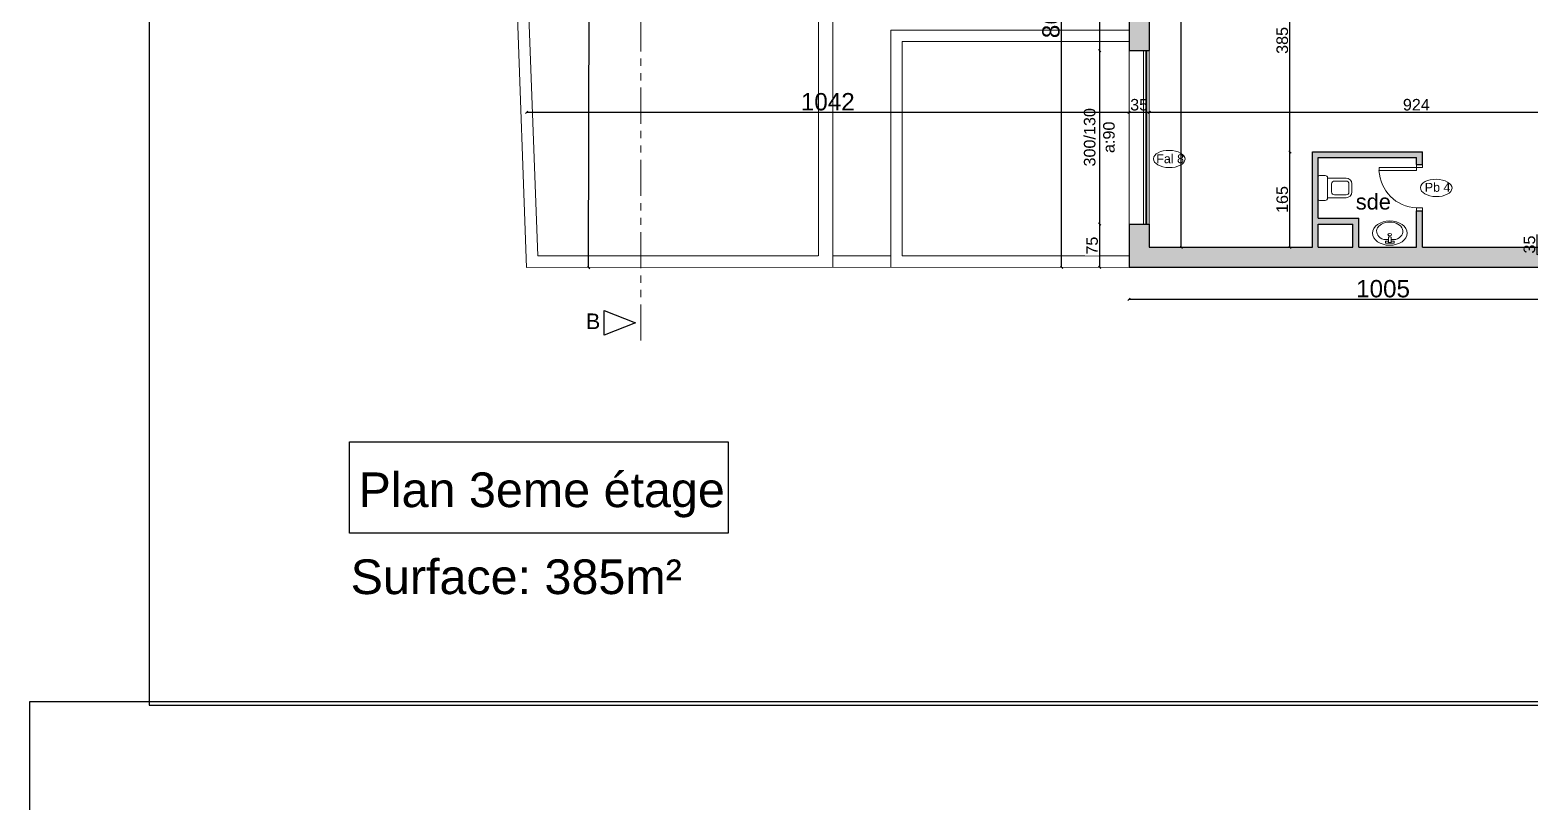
# Model space of a CAD drawing. Header units: millimetres. Extents: x 2804 to 3317, y 6834 to 7064.
# Drawn here: x 2838.35 to 2864.3, y 6872.58 to 6885.93 of the extents above; entities that cross this region are included whole.
import ezdxf

# ---------------------------------------------------------------- set-up
doc = ezdxf.new("R2010")
doc.units = ezdxf.units.MM
doc.header["$PDMODE"] = 1
doc.linetypes.add('ACAD_ISO03W100', pattern=[30, 12, -18])
doc.linetypes.add('PHANTOM2', pattern=[1.25, 0.625, -0.125, 0.125, -0.125, 0.125, -0.125])
for name, color, linetype, lineweight in [('cotation', 3, 'Continuous', 30), ('menuise', 50, 'Continuous', 18), ('texte', 3, 'Continuous', 9), ('zin fin', 6, 'Continuous', 9), ('Zin inter', 80, 'ACAD_ISO03W100', 5), ('zin menuiserie', 150, 'Continuous', 5), ('Zin mur', 30, 'Continuous', 30), ('zin sanit', 150, 'Continuous', 5)]:
    doc.layers.add(name, color=color, linetype=linetype, lineweight=lineweight)
doc.layers.add('zin hatch mur', color=8, linetype='Continuous')
doc.layers.add('zin texte', color=33, linetype='Continuous')
doc.styles.add('ARIAL', font='arial.ttf')
doc.styles.add('PsikTxtStyle', font='arial.ttf')
doc.styles.get("Standard").update_dxf_attribs({"font": 'arial.ttf'})
doc.dimstyles.new('cotation 100', dxfattribs={"dimtxt": 0.2, "dimasz": 0.04, "dimexe": 0, "dimexo": 0, "dimgap": 0.03, "dimtad": 1, "dimdec": 0, "dimlfac": 100, "dimdsep": 46, "dimtxsty": 'ARIAL', "dimblk": 'OBLIQUE', "dimcen": 0.09, "dimse1": 1, "dimse2": 1, "dimclrd": 256, "dimclre": 256, "dimclrt": 256, "dimadec": 3, "dimazin": 2, "dimtfac": 1, "dimtdec": 0, "dimtofl": 0, "dimtmove": 1, "dimatfit": 3, "dimfxl": 0, "dimtolj": 1, "dimtzin": 0, "dimlwd": -1, "dimlwe": -1, "dimarcsym": 0})

# ---------------------------------------------------------------- blocks, each defined once
blk = doc.blocks.new('C3A7SB3P')
at = {"layer": 'zin sanit', "linetype": 'ByBlock'}
for p, q in [((0, -19.5), (0, 19.5)), ((0, -17), (0, 17)), ((2, 21.5), (12, 21.5)), ((16, 17.5), (16, -17.5)), ((16, 17), (48, 17)), ((23, -7), (23, 7)), ((28, 12), (48, 12)), ((53, 7), (53, -7)), ((58, 7), (58, -7)), ((12, -21.5), (2, -21.5)), ((48, -17), (16, -17)), ((48, -12), (28, -12))]:
    blk.add_line(p, q, dxfattribs=at)
for centre, radius, start, end in [((2, 19.5), 2, 90, 180), ((12, 17.5), 4, 0, 90), ((28, 7), 5, 90, 180), ((48, 7), 10, 0, 90), ((48, 7), 5, 0, 90), ((2, -19.5), 2, 180, 270), ((12, -17.5), 4, 270, 0), ((28, -7), 5, 180, 270), ((48, -7), 5, 270, 0), ((48, -7), 10, 270, 0)]:
    blk.add_arc(centre, radius, start, end, dxfattribs=at)
blk = doc.blocks.new('P70')
at = {"layer": 'zin menuiserie'}
for p, q in [((0, 650), (0, 0)), ((50, 650), (0, 650)), ((50, 0), (50, 650)), ((-700, 0), (-650, 0)), ((-700, -100), (-700, 0)), ((-650, 0), (-650, -100)), ((0, 0), (100, 0)), ((50, -100), (50, 0)), ((100, 0), (100, -100)), ((-650, -100), (-700, -100)), ((100, -100), (50, -100))]:
    blk.add_line(p, q, dxfattribs=at)
blk.add_arc((31, -31), 682, 92.6275, 177.3725, dxfattribs=at)
blk = doc.blocks.new('lll')
at = {"layer": 'zin sanit'}
for p, q in [((2861.686, 7185.944), (2861.809, 7185.944)), ((2861.686, 7185.919), (2861.686, 7185.944)), ((2861.768, 7185.937), (2861.728, 7185.937)), ((2861.728, 7185.937), (2861.728, 7185.861)), ((2861.768, 7185.937), (2861.768, 7185.861)), ((2861.809, 7185.944), (2861.809, 7185.919)), ((2861.728, 7185.894), (2861.663, 7185.894)), ((2861.728, 7185.919), (2861.686, 7185.919)), ((2861.809, 7185.919), (2861.768, 7185.919)), ((2861.832, 7185.894), (2861.768, 7185.894))]:
    blk.add_line(p, q, dxfattribs=at)
for centre, major_axis, start_param, end_param in [((2861.748, 7185.801), (0.25, 0), 4.712389, 10.995574), ((2861.748, 7185.775), (0.19, 0), 2.032408, 7.39237), ((2861.748, 7185.823), (-0.0258, 0), 1.570796326798575, 7.853981633978161), ((2861.748, 7185.87), (0.0235, 0), 3.694408, 5.73037)]:
    blk.add_ellipse(centre, major_axis=major_axis, ratio=0.7, start_param=start_param, end_param=end_param, dxfattribs=at)
blk = doc.blocks.new('_Oblique')
at = {"color": 0, "linetype": 'ByBlock', "lineweight": -2}
blk.add_line((-0.5, -0.5), (0.5, 0.5), dxfattribs=at)
blk = doc.blocks.new('*D168')
at = {"layer": 'cotation', "transparency": 16777216}
blk.add_line((2858.264, 6882.172), (2858.264, 6890.591), dxfattribs=at)
at = {"layer": 'Defpoints', "color": 0, "transparency": 16777216}
for p in [(2857.711, 6890.591), (2858.264, 6890.591), (2857.711, 6882.172)]:
    blk.add_point(p, dxfattribs=at)
at = {"layer": 'cotation', "transparency": 16777216, "xscale": 0.04, "yscale": 0.04, "zscale": 0.04}
for p, rotation in [((2858.264, 6890.591), 90), ((2858.264, 6882.172), 270)]:
    blk.add_blockref('_Oblique', p, dxfattribs=dict(at, rotation=rotation))
at = {"layer": 'cotation', "transparency": 16777216, "insert": (2858.132, 6886.381), "char_height": 0.2, "attachment_point": 5, "rotation": 90, "style": 'ARIAL'}
blk.add_mtext('\\A1;842', dxfattribs=at)
blk = doc.blocks.new('*D175')
at = {"layer": 'cotation', "transparency": 16777216}
blk.add_line((2856.195, 6881.824), (2856.195, 6890.446), dxfattribs=at)
at = {"layer": 'Defpoints', "color": 0, "transparency": 16777216}
for p in [(2856.195, 6890.446), (2857.361, 6890.446), (2857.361, 6881.824)]:
    blk.add_point(p, dxfattribs=at)
at = {"layer": 'cotation', "transparency": 16777216, "xscale": 0.04, "yscale": 0.04, "zscale": 0.04}
for p, rotation in [((2856.195, 6890.446), 90), ((2856.195, 6881.824), 270)]:
    blk.add_blockref('_Oblique', p, dxfattribs=dict(at, rotation=rotation))
at = {"layer": 'cotation', "transparency": 16777216, "insert": (2856.012, 6886.135), "char_height": 0.3, "attachment_point": 5, "rotation": 90, "style": 'ARIAL'}
blk.add_mtext('\\A1;862', dxfattribs=at)
blk = doc.blocks.new('*D177')
at = {"layer": 'cotation', "transparency": 16777216}
blk.add_line((2857.36, 6884.502), (2846.939, 6884.501), dxfattribs=at)
at = {"layer": 'Defpoints', "color": 0, "transparency": 16777216}
for p in [(2846.939, 6884.501), (2846.94, 6881.822), (2857.361, 6881.824)]:
    blk.add_point(p, dxfattribs=at)
at = {"layer": 'cotation', "transparency": 16777216, "xscale": 0.04, "yscale": 0.04, "zscale": 0.04}
for p, rotation in [((2846.939, 6884.501), 180.0086271025975), ((2857.36, 6884.502), 0.008627102597502654)]:
    blk.add_blockref('_Oblique', p, dxfattribs=dict(at, rotation=rotation))
at = {"layer": 'cotation', "transparency": 16777216, "insert": (2852.15, 6884.685), "char_height": 0.3, "attachment_point": 5, "rotation": 0.0086, "style": 'ARIAL'}
blk.add_mtext('\\A1;1042', dxfattribs=at)
blk = doc.blocks.new('*D178')
at = {"layer": 'cotation', "transparency": 16777216}
blk.add_line((2848.012, 6881.82), (2848.042, 6896.075), dxfattribs=at)
at = {"layer": 'Defpoints', "color": 0, "transparency": 16777216}
for p in [(2846.97, 6896.077), (2848.042, 6896.075), (2846.94, 6881.822)]:
    blk.add_point(p, dxfattribs=at)
at = {"layer": 'cotation', "transparency": 16777216, "xscale": 0.04, "yscale": 0.04, "zscale": 0.04}
for p, rotation in [((2848.042, 6896.075), 89.87942035938507), ((2848.012, 6881.82), 269.8794203593851)]:
    blk.add_blockref('_Oblique', p, dxfattribs=dict(at, rotation=rotation))
at = {"layer": 'cotation', "transparency": 16777216, "insert": (2847.844, 6888.948), "char_height": 0.3, "attachment_point": 5, "rotation": 89.8794, "style": 'ARIAL'}
blk.add_mtext('\\A1;1426', dxfattribs=at)
blk = doc.blocks.new('*D187')
at = {"layer": 'cotation', "transparency": 16777216}
blk.add_line((2860.145, 6882.172), (2860.145, 6883.82), dxfattribs=at)
at = {"layer": 'Defpoints', "color": 0, "transparency": 16777216}
for p in [(2860.145, 6883.82), (2860.536, 6883.82), (2860.536, 6882.172)]:
    blk.add_point(p, dxfattribs=at)
at = {"layer": 'cotation', "transparency": 16777216, "xscale": 0.04, "yscale": 0.04, "zscale": 0.04}
for p, rotation in [((2860.145, 6883.82), 90), ((2860.145, 6882.172), 270)]:
    blk.add_blockref('_Oblique', p, dxfattribs=dict(at, rotation=rotation))
at = {"layer": 'cotation', "transparency": 16777216, "insert": (2860.013, 6882.996), "char_height": 0.2, "attachment_point": 5, "rotation": 90, "style": 'ARIAL'}
blk.add_mtext('\\A1;165', dxfattribs=at)
blk = doc.blocks.new('*D188')
at = {"layer": 'cotation', "transparency": 16777216}
blk.add_line((2860.145, 6883.82), (2860.145, 6887.674), dxfattribs=at)
at = {"layer": 'Defpoints', "color": 0, "transparency": 16777216}
for p in [(2860.145, 6887.674), (2860.536, 6887.674), (2860.536, 6883.82)]:
    blk.add_point(p, dxfattribs=at)
at = {"layer": 'cotation', "transparency": 16777216, "xscale": 0.04, "yscale": 0.04, "zscale": 0.04}
for p, rotation in [((2860.145, 6887.674), 90), ((2860.145, 6883.82), 270)]:
    blk.add_blockref('_Oblique', p, dxfattribs=dict(at, rotation=rotation))
at = {"layer": 'cotation', "transparency": 16777216, "insert": (2860.013, 6885.747), "char_height": 0.2, "attachment_point": 5, "rotation": 90, "style": 'ARIAL'}
blk.add_mtext('\\A1;385', dxfattribs=at)
blk = doc.blocks.new('*D190')
at = {"layer": 'cotation', "transparency": 16777216}
blk.add_line((2866.953, 6884.502), (2857.711, 6884.502), dxfattribs=at)
at = {"layer": 'Defpoints', "color": 0, "transparency": 16777216}
for p in [(2857.711, 6884.502), (2866.953, 6883.508), (2857.711, 6882.172)]:
    blk.add_point(p, dxfattribs=at)
at = {"layer": 'cotation', "transparency": 16777216, "xscale": 0.04, "yscale": 0.04, "zscale": 0.04, "rotation": 180}
blk.add_blockref('_Oblique', (2857.711, 6884.502), dxfattribs=at)
at = {"layer": 'cotation', "transparency": 16777216, "xscale": 0.04, "yscale": 0.04, "zscale": 0.04}
blk.add_blockref('_Oblique', (2866.953, 6884.502), dxfattribs=at)
at = {"layer": 'cotation', "transparency": 16777216, "insert": (2862.332, 6884.634), "char_height": 0.2, "attachment_point": 5, "style": 'ARIAL'}
blk.add_mtext('\\A1;924', dxfattribs=at)
blk = doc.blocks.new('*D191')
at = {"layer": 'cotation', "transparency": 16777216}
blk.add_line((2867.412, 6881.27), (2857.361, 6881.268), dxfattribs=at)
at = {"layer": 'Defpoints', "color": 0, "transparency": 16777216}
for p in [(2857.361, 6881.824), (2867.412, 6881.825), (2857.361, 6881.268)]:
    blk.add_point(p, dxfattribs=at)
at = {"layer": 'cotation', "transparency": 16777216, "xscale": 0.04, "yscale": 0.04, "zscale": 0.04}
for p, rotation in [((2857.361, 6881.268), 180.0091352644787), ((2867.412, 6881.27), 0.009135264478636884)]:
    blk.add_blockref('_Oblique', p, dxfattribs=dict(at, rotation=rotation))
at = {"layer": 'cotation', "transparency": 16777216, "insert": (2861.756, 6881.452), "char_height": 0.3, "attachment_point": 5, "rotation": 0.0091, "style": 'ARIAL'}
blk.add_mtext('\\A1;1005', dxfattribs=at)
blk = doc.blocks.new('*D442')
at = {"layer": 'cotation', "transparency": 16777216}
blk.add_line((2856.855, 6881.824), (2856.855, 6882.572), dxfattribs=at)
at = {"layer": 'Defpoints', "color": 0, "transparency": 16777216}
for p in [(2856.855, 6882.572), (2857.361, 6882.572), (2857.361, 6881.824)]:
    blk.add_point(p, dxfattribs=at)
at = {"layer": 'cotation', "transparency": 16777216, "xscale": 0.04, "yscale": 0.04, "zscale": 0.04}
for p, rotation in [((2856.855, 6882.572), 90), ((2856.855, 6881.824), 270)]:
    blk.add_blockref('_Oblique', p, dxfattribs=dict(at, rotation=rotation))
at = {"layer": 'cotation', "transparency": 16777216, "insert": (2856.723, 6882.198), "char_height": 0.2, "attachment_point": 5, "rotation": 90, "style": 'ARIAL', "bg_fill": 3, "box_fill_scale": 1.1, "bg_fill_color": 256, "bg_fill_true_color": 13158600, "bg_fill_transparency": 0}
blk.add_mtext('\\A1;75', dxfattribs=at)
blk = doc.blocks.new('*D443')
at = {"layer": 'cotation', "transparency": 16777216}
blk.add_line((2856.855, 6882.572), (2856.855, 6885.572), dxfattribs=at)
at = {"layer": 'Defpoints', "color": 0, "transparency": 16777216}
for p in [(2856.855, 6885.572), (2857.361, 6885.572), (2857.361, 6882.572)]:
    blk.add_point(p, dxfattribs=at)
at = {"layer": 'cotation', "transparency": 16777216, "xscale": 0.04, "yscale": 0.04, "zscale": 0.04}
for p, rotation in [((2856.855, 6885.572), 90), ((2856.855, 6882.572), 270)]:
    blk.add_blockref('_Oblique', p, dxfattribs=dict(at, rotation=rotation))
at = {"layer": 'cotation', "transparency": 16777216, "insert": (2856.848, 6884.072), "char_height": 0.2, "attachment_point": 5, "rotation": 90, "style": 'ARIAL'}
blk.add_mtext('\\A1;300/130\\Pa:90', dxfattribs=at)
blk = doc.blocks.new('*D444')
at = {"layer": 'cotation', "transparency": 16777216}
blk.add_line((2856.855, 6885.572), (2856.855, 6887.277), dxfattribs=at)
at = {"layer": 'Defpoints', "color": 0, "transparency": 16777216}
for p in [(2856.855, 6887.277), (2857.361, 6887.277), (2857.361, 6885.572)]:
    blk.add_point(p, dxfattribs=at)
at = {"layer": 'cotation', "transparency": 16777216, "xscale": 0.04, "yscale": 0.04, "zscale": 0.04}
for p, rotation in [((2856.855, 6887.277), 90), ((2856.855, 6885.572), 270)]:
    blk.add_blockref('_Oblique', p, dxfattribs=dict(at, rotation=rotation))
at = {"layer": 'cotation', "transparency": 16777216, "insert": (2856.723, 6886.425), "char_height": 0.2, "attachment_point": 5, "rotation": 90, "style": 'ARIAL'}
blk.add_mtext('\\A1;170', dxfattribs=at)
blk = doc.blocks.new('*D835')
at = {"layer": 'cotation', "transparency": 16777216}
for p, q in [((2864.421, 6882.043), (2864.421, 6882.391)), ((2864.568, 6882.173), (2864.568, 6881.826)), ((2864.568, 6881.999), (2864.421, 6882.043))]:
    blk.add_line(p, q, dxfattribs=at)
at = {"layer": 'Defpoints', "color": 0, "transparency": 16777216}
for p in [(2866.956, 6882.172), (2864.568, 6881.826), (2866.96, 6881.825)]:
    blk.add_point(p, dxfattribs=at)
at = {"layer": 'cotation', "transparency": 16777216, "xscale": 0.04, "yscale": 0.04, "zscale": 0.04}
for p, rotation in [((2864.568, 6882.173), 89.98780270344747), ((2864.568, 6881.826), 269.9878027034475)]:
    blk.add_blockref('_Oblique', p, dxfattribs=dict(at, rotation=rotation))
at = {"layer": 'cotation', "transparency": 16777216, "insert": (2864.289, 6882.217), "char_height": 0.2, "attachment_point": 5, "rotation": 89.9878, "style": 'ARIAL'}
blk.add_mtext('\\A1;35', dxfattribs=at)
blk = doc.blocks.new('*D855')
at = {"layer": 'cotation', "transparency": 16777216}
blk.add_line((2857.711, 6884.502), (2857.361, 6884.502), dxfattribs=at)
at = {"layer": 'Defpoints', "color": 0, "transparency": 16777216}
for p in [(2857.361, 6884.502), (2857.361, 6884.272), (2857.711, 6882.172)]:
    blk.add_point(p, dxfattribs=at)
at = {"layer": 'cotation', "transparency": 16777216, "xscale": 0.04, "yscale": 0.04, "zscale": 0.04, "rotation": 180}
blk.add_blockref('_Oblique', (2857.361, 6884.502), dxfattribs=at)
at = {"layer": 'cotation', "transparency": 16777216, "xscale": 0.04, "yscale": 0.04, "zscale": 0.04}
blk.add_blockref('_Oblique', (2857.711, 6884.502), dxfattribs=at)
at = {"layer": 'cotation', "transparency": 16777216, "insert": (2857.536, 6884.634), "char_height": 0.2, "attachment_point": 5, "style": 'ARIAL'}
blk.add_mtext('\\A1;35', dxfattribs=at)
blk = doc.blocks.new('pb3')
at = {"layer": 'menuise'}
blk.add_ellipse((2903.957, 6929.88), major_axis=(-0.273, 0.005), ratio=0.546469, start_param=-1.570796, end_param=4.712389, dxfattribs=at)
at = {"layer": 'menuise', "insert": (2903.759, 6929.968), "char_height": 0.1544, "width": 2.34126, "attachment_point": 1, "style": 'PsikTxtStyle'}
blk.add_mtext('Pb 4', dxfattribs=at)
blk = doc.blocks.new('fal8')
at = {"layer": 'menuise'}
blk.add_ellipse((2856.592, 6882.99), major_axis=(-0.273, 0.005), ratio=0.546469, start_param=-1.570796, end_param=4.712389, dxfattribs=at)
at = {"layer": 'menuise', "insert": (2856.368, 6883.071), "char_height": 0.1544, "width": 2.34126, "attachment_point": 1, "style": 'PsikTxtStyle'}
blk.add_mtext('Fal 8', dxfattribs=at)

msp = doc.modelspace()

# ---------------------------------------------------------------- hatches: boundary and pattern name
at = {"layer": 'zin hatch mur'}
h = msp.add_hatch(color=256, dxfattribs=at)
h.dxf.hatch_style = 1
h.paths.add_polyline_path([(2857.711, 6890.591), (2857.502, 6890.799), (2857.255, 6890.552), (2857.361, 6890.446), (2857.361, 6890.277), (2857.711, 6890.277)])
h.paths.add_polyline_path([(2857.711, 6887.277), (2857.361, 6887.277), (2857.361, 6885.572), (2857.711, 6885.572)])
h.paths.add_polyline_path([(2867.405, 6882.608), (2866.955, 6882.606), (2866.956, 6882.171), (2862.436, 6882.172), (2862.436, 6882.8), (2862.336, 6882.8), (2862.336, 6882.172), (2861.336, 6882.172), (2861.336, 6882.672), (2860.636, 6882.672), (2860.636, 6883.72), (2862.336, 6883.72), (2862.336, 6883.6), (2862.436, 6883.6), (2862.436, 6883.82), (2860.536, 6883.82), (2860.536, 6882.172), (2857.711, 6882.172), (2857.711, 6882.572), (2857.361, 6882.572), (2857.361, 6881.824), (2867.404, 6881.825), (2867.407, 6881.825)])
h.paths.add_polyline_path([(2861.236, 6882.172), (2860.636, 6882.172), (2860.636, 6882.572), (2861.236, 6882.572)], flags=16)
h.paths.add_polyline_path([(2861.186, 6882.222), (2860.686, 6882.222), (2861.116, 6882.292), (2861.186, 6882.522)], flags=0)
h.paths.add_polyline_path([(2861.186, 6882.522), (2861.116, 6882.292), (2860.686, 6882.222), (2861.186, 6882.222)], flags=0)

# ---------------------------------------------------------------- linework, layer by layer
at = {"layer": 'cotation'}
for points in [[(2876.35, 6911.363), (2840.408, 6911.363), (2840.408, 6874.25), (2876.35, 6874.25)], [(2877.87, 6833.791), (2838.348, 6833.791), (2838.348, 6874.314), (2877.87, 6874.314)]]:
    msp.add_lwpolyline(points, close=True, dxfattribs=at)
msp.add_lwpolyline([(2848.823, 6880.865), (2848.28, 6880.652), (2848.28, 6881.078), (2848.823, 6880.865)], dxfattribs=at)
at = {"layer": 'texte', "linetype": 'PHANTOM2', "lineweight": 9}
msp.add_lwpolyline([(2848.913, 6880.557), (2848.913, 6897.293), (2849.333, 6897.293), (2849.333, 6908.065)], dxfattribs=at)
at = {"layer": 'zin fin'}
for p, q in [((2846.415, 6896.077), (2846.94, 6881.822)), ((2852.238, 6886.922), (2852.238, 6881.823)), ((2846.96, 6886.722), (2847.133, 6882.022)), ((2851.988, 6886.722), (2851.988, 6882.023)), ((2853.238, 6885.927), (2857.357, 6885.927)), ((2853.238, 6885.927), (2853.238, 6881.823)), ((2853.438, 6885.727), (2857.357, 6885.727)), ((2853.438, 6885.727), (2853.438, 6882.023)), ((2857.361, 6885.572), (2857.361, 6882.572)), ((2847.133, 6882.022), (2851.986, 6882.023)), ((2852.238, 6882.023), (2853.238, 6882.023)), ((2853.438, 6882.023), (2857.361, 6882.024)), ((2846.94, 6881.822), (2857.361, 6881.824))]:
    msp.add_line(p, q, dxfattribs=at)
at = {"layer": 'zin menuiserie'}
for p, q in [((2857.611, 6885.572), (2857.611, 6882.572)), ((2857.651, 6885.572), (2857.651, 6882.572)), ((2857.671, 6885.572), (2857.671, 6882.572)), ((2857.711, 6885.572), (2857.711, 6882.572))]:
    msp.add_line(p, q, dxfattribs=at)
at = {"layer": 'Zin mur'}
for p, q in [((2857.361, 6887.277), (2857.361, 6885.572)), ((2857.711, 6887.277), (2857.711, 6885.572)), ((2857.361, 6885.572), (2857.711, 6885.572)), ((2860.536, 6882.172), (2860.536, 6883.82)), ((2860.536, 6883.82), (2862.436, 6883.82)), ((2860.636, 6882.672), (2860.636, 6883.72)), ((2860.636, 6883.72), (2862.336, 6883.72)), ((2862.336, 6883.6), (2862.336, 6883.72)), ((2862.436, 6883.6), (2862.436, 6883.82)), ((2862.336, 6883.6), (2862.436, 6883.6)), ((2860.636, 6882.672), (2861.336, 6882.672)), ((2861.336, 6882.172), (2861.336, 6882.672)), ((2862.336, 6882.172), (2862.336, 6882.8)), ((2862.336, 6882.8), (2862.436, 6882.8)), ((2862.436, 6882.172), (2862.436, 6882.8)), ((2857.361, 6882.572), (2857.361, 6881.824)), ((2857.711, 6882.572), (2857.711, 6882.172)), ((2860.636, 6882.172), (2860.636, 6882.572)), ((2860.636, 6882.572), (2861.236, 6882.572)), ((2861.236, 6882.172), (2861.236, 6882.572)), ((2857.711, 6882.172), (2860.536, 6882.172)), ((2860.636, 6882.172), (2861.236, 6882.172)), ((2861.336, 6882.172), (2862.336, 6882.172)), ((2862.436, 6882.172), (2866.956, 6882.172)), ((2857.361, 6881.824), (2867.407, 6881.825))]:
    msp.add_line(p, q, dxfattribs=at)
msp.add_lwpolyline([(2850.425, 6877.224), (2843.877, 6877.224), (2843.877, 6878.806), (2850.425, 6878.806)], close=True, dxfattribs=at)

# ---------------------------------------------------------------- block references
at = {"layer": 'cotation'}
for name, p in [('fal8', (1.465, 0.707)), ('pb3', (-41.281, -46.684))]:
    msp.add_blockref(name, p, dxfattribs=at)
at = {"layer": 'Zin inter', "ltscale": 0.01, "xscale": 0.001, "yscale": 0.001, "zscale": 0.001, "rotation": 90}
msp.add_blockref('P70', (2862.336, 6883.5), dxfattribs=at)
at = {"layer": 'Zin mur', "color": 6, "xscale": 0.01, "yscale": 0.01, "zscale": 0.01}
msp.add_blockref('C3A7SB3P', (2860.636, 6883.196), dxfattribs=at)
at = {"layer": 'Zin mur', "xscale": 1.2, "yscale": 1.2, "zscale": 1.2, "rotation": 180.0000000000172}
msp.add_blockref('lll', (6295.97, 15505.376), dxfattribs=at)

# ---------------------------------------------------------------- texts
at = {"layer": 'Zin inter', "ltscale": 0.01, "insert": (2861.284, 6883.093), "char_height": 0.27, "attachment_point": 1}
msp.add_mtext_dynamic_manual_height_columns('sde', width=34.10317, gutter_width=12.5, heights=[0], dxfattribs=at)
at = {"layer": 'Zin mur', "char_height": 0.6, "attachment_point": 1}
for s, insert in [('Plan 3eme étage', (2844.032, 6878.276)), ('Surface: 385m² ', (2843.895, 6876.772))]:
    msp.add_mtext_dynamic_manual_height_columns(s, width=34.10317, gutter_width=12.5, heights=[0], dxfattribs=dict(at, insert=insert))
at = {"layer": 'zin texte', "insert": (2847.963, 6881.025), "char_height": 0.27, "attachment_point": 1}
msp.add_mtext_dynamic_manual_height_columns('B', width=34.10317, gutter_width=12.5, heights=[0], dxfattribs=at)

# ---------------------------------------------------------------- dimensions: what is measured, and where the dimension line sits
at = {"layer": 'cotation'}
for p1, p2, distance, picture, middle in [((2846.94, 6881.822), (2846.97, 6896.077), -1.072, '*D178', (2847.844, 6888.948)), ((2857.361, 6881.824), (2857.361, 6890.446), 1.165, '*D175', (2856.012, 6886.135)), ((2857.361, 6881.824), (2846.94, 6881.822), -2.679, '*D177', (2852.15, 6884.685))]:
    dim = msp.add_aligned_dim(p1=p1, p2=p2, distance=distance, dimstyle='cotation 100', override={"dimtxt": 0.3}, dxfattribs=at)
    dim.commit()
    dim.dimension.update_dxf_attribs({"geometry": picture, "text_midpoint": middle})
dim = msp.add_aligned_dim(p1=(2857.711, 6882.172), p2=(2857.711, 6890.591), distance=-0.553, dimstyle='cotation 100', dxfattribs=at)
dim.commit()
dim.dimension.update_dxf_attribs({"geometry": '*D168', "text_midpoint": (2858.132, 6886.381)})
for base, p1, p2, angle, picture, middle in [((2860.145, 6887.674), (2860.536, 6883.82), (2860.536, 6887.674), 90, '*D188', (2860.013, 6885.747)), ((2856.855196686, 6887.277123332), (2857.360897071, 6885.572123333), (2857.360897071, 6887.277123332), 270, '*D444', (2856.723082089, 6886.424623333)), ((2857.711, 6884.502), (2866.953, 6883.508), (2857.711, 6882.172), 0, '*D190', (2862.332, 6884.634)), ((2860.145, 6883.82), (2860.536, 6882.172), (2860.536, 6883.82), 90, '*D187', (2860.013, 6882.996)), ((2864.568, 6881.826), (2866.956, 6882.172), (2866.96, 6881.825), 269.9878, '*D835', (2864.289, 6882.073))]:
    dim = msp.add_linear_dim(base=base, p1=p1, p2=p2, angle=angle, dimstyle='cotation 100', dxfattribs=at)
    dim.commit()
    dim.dimension.update_dxf_attribs({"geometry": picture, "text_midpoint": middle})
dim = msp.add_linear_dim(base=(2857.361, 6881.268), p1=(2867.412, 6881.825), p2=(2857.361, 6881.824), angle=180.0091, dimstyle='cotation 100', override={"dimtxt": 0.3}, dxfattribs=at)
dim.commit()
dim.dimension.update_dxf_attribs({"geometry": '*D191', "text_midpoint": (2861.756, 6881.269), "dimtype": 129})

# ---------------------------------------------------------------- next in the draw order: dimensions: what is measured, and where the dimension line sits
dim = msp.add_aligned_dim(p1=(2857.361, 6881.824), p2=(2857.361, 6882.572), distance=0.506, dimstyle='cotation 100', override={"dimtfill": 1, "dimarcsym": 2}, dxfattribs=at)
dim.commit()
dim.dimension.update_dxf_attribs({"geometry": '*D442', "text_midpoint": (2856.723, 6882.198)})

# ---------------------------------------------------------------- next in the draw order: linework, layer by layer
at = {"layer": 'Zin mur'}
msp.add_line((2857.361, 6882.572), (2857.711, 6882.572), dxfattribs=at)

# ---------------------------------------------------------------- next in the draw order: dimensions: what is measured, and where the dimension line sits
at = {"layer": 'cotation'}
dim = msp.add_linear_dim(base=(2856.855, 6885.572), p1=(2857.361, 6882.572), p2=(2857.361, 6885.572), angle=270, text='<>/130\\Pa:90', dimstyle='cotation 100', dxfattribs=at)
dim.commit()
dim.dimension.update_dxf_attribs({"geometry": '*D443', "text_midpoint": (2857.149, 6884.072), "dimtype": 128})
dim = msp.add_linear_dim(base=(2857.361, 6884.502), p1=(2857.711, 6882.172), p2=(2857.361, 6884.272), angle=0, dimstyle='cotation 100', dxfattribs=at)
dim.commit()
dim.dimension.update_dxf_attribs({"geometry": '*D855', "text_midpoint": (2857.536, 6884.634)})

doc.saveas('drawing.dxf')
